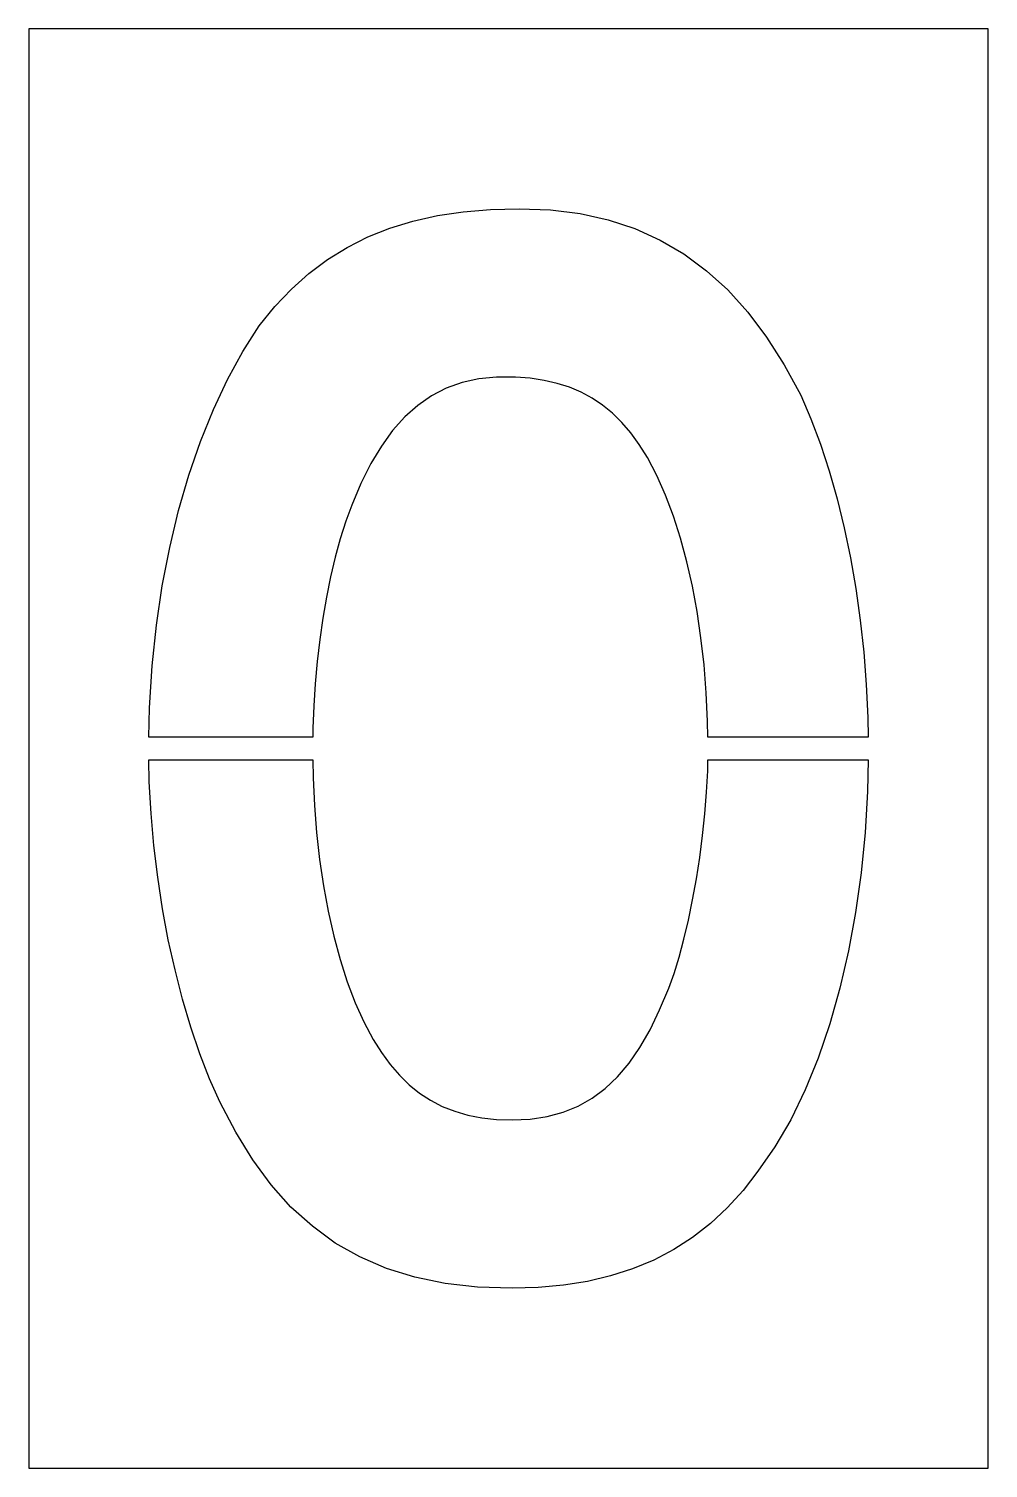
# Model space of a CAD drawing. Extents: x 0 to 32, y 0 to 48.
import ezdxf

# ---------------------------------------------------------------- set-up
doc = ezdxf.new("R2010")
doc.units = 0
doc.layers.add('CUT', color=7, linetype='Continuous')
doc.layers.add('OUTSIDE', color=1, linetype='Continuous')

msp = doc.modelspace()

# ---------------------------------------------------------------- linework, layer by layer
at = {"layer": 'CUT'}
for points in [[(22.596, 25.8574), (22.5215, 26.7861), (22.4199, 27.6904), (22.2912, 28.567), (22.1355, 29.4157), (21.9493, 30.2296), (21.7393, 31.0087), (21.5023, 31.7496), (21.2382, 32.4452), (20.9504, 33.0991), (20.6355, 33.7009), (20.3612, 34.1391), (20.0768, 34.5287), (19.7822, 34.8765), (19.4673, 35.1861), (19.1389, 35.4539), (18.7935, 35.687), (18.4278, 35.8817), (18.0384, 36.0452), (17.6287, 36.1739), (17.1919, 36.2748), (16.728, 36.3443), (16.2371, 36.3861), (15.6039, 36.3861), (15.0079, 36.327), (14.4493, 36.2017), (13.9244, 36.0139), (13.4335, 35.76), (12.973, 35.44), (12.5395, 35.0574), (12.1366, 34.6052), (11.7608, 34.087), (11.4086, 33.4991), (11.0802, 32.8417), (10.7721, 32.1148), (10.5723, 31.5757), (10.3894, 30.9948), (10.2201, 30.3757), (10.0644, 29.7252), (9.9289, 29.047), (9.807, 28.3478), (9.7055, 27.6313), (9.6208, 26.9009), (9.5531, 26.16), (9.5057, 25.4191), (9.4752, 24.6748), (9.4711, 24.376), (4.0094, 24.376), (4.0305, 25.36), (4.1186, 26.7513), (4.2608, 28.1078), (4.4538, 29.4261), (4.7009, 30.7026), (4.9955, 31.9339), (5.3375, 33.113), (5.7269, 34.2365), (6.1569, 35.3009), (6.6276, 36.3026), (7.1389, 37.2348), (7.684, 38.0974), (8.2055, 38.7374), (8.7574, 39.3183), (9.3398, 39.84), (9.9594, 40.3026), (10.6163, 40.7061), (11.307, 41.0574), (12.0418, 41.3496), (12.8138, 41.5861), (13.6332, 41.7704), (14.4933, 41.8991), (15.4007, 41.9757), (16.359, 42), (17.3985, 41.9617), (18.3906, 41.8365), (19.3285, 41.6313), (20.2156, 41.3357), (21.0587, 40.9565), (21.8511, 40.4904), (22.6028, 39.9339), (23.3104, 39.2904), (23.9775, 38.553), (24.6039, 37.7217), (25.1897, 36.7965), (25.745, 35.7774), (26.087, 34.9878), (26.4052, 34.1461), (26.6964, 33.2591), (26.9605, 32.327), (27.1976, 31.36), (27.4075, 30.3617), (27.5836, 29.3322), (27.7326, 28.2817), (27.8477, 27.2139), (27.9323, 26.1287), (27.9831, 25.0365), (27.9933, 24.376), (22.6474, 24.376), (22.64, 24.9078)], [(27.3364, 17.2522), (27.0486, 16.007), (26.7134, 14.8139), (26.3274, 13.6765), (25.894, 12.6122), (25.4165, 11.6209), (24.8883, 10.7165), (24.3161, 9.9026), (23.8251, 9.2626), (23.2969, 8.6817), (22.7348, 8.16), (22.1389, 7.6974), (21.5091, 7.2939), (20.842, 6.9426), (20.1411, 6.6504), (19.4064, 6.4139), (18.6377, 6.2296), (17.8319, 6.1009), (16.9921, 6.0243), (16.1186, 6), (14.9673, 6.0383), (13.8872, 6.1635), (12.8782, 6.3687), (11.9301, 6.6643), (11.0463, 7.0435), (10.2235, 7.5096), (9.4583, 8.0661), (8.7438, 8.7096), (8.0836, 9.447), (7.4707, 10.2783), (6.9019, 11.2035), (6.377, 12.2226), (6.0316, 12.9878), (5.7066, 13.8191), (5.4052, 14.7061), (5.1276, 15.6383), (4.877, 16.6157), (4.6535, 17.6243), (4.4639, 18.6574), (4.3014, 19.7078), (4.1727, 20.7687), (4.0779, 21.833), (4.0204, 22.8939), (4.0061, 23.624), (9.4709, 23.624), (9.482, 23.0226), (9.526, 22.1043), (9.5971, 21.1965), (9.6987, 20.2991), (9.8307, 19.4226), (9.9865, 18.5704), (10.1693, 17.7461), (10.3827, 16.96), (10.6197, 16.2157), (10.8838, 15.52), (11.1716, 14.88), (11.4865, 14.2991), (11.7608, 13.8609), (12.052, 13.4643), (12.3601, 13.1061), (12.6885, 12.7861), (13.0339, 12.5078), (13.403, 12.2678), (13.7924, 12.0661), (14.2055, 11.9026), (14.6456, 11.7739), (15.1095, 11.6835), (15.6005, 11.6313), (16.1186, 11.6139), (16.7247, 11.6417), (17.2901, 11.7252), (17.8217, 11.8713), (18.3195, 12.073), (18.7867, 12.3374), (19.2235, 12.6643), (19.6332, 13.0539), (20.0192, 13.5096), (20.3815, 14.0313), (20.7201, 14.6226), (21.0418, 15.28), (21.3465, 16.007), (21.5226, 16.4939), (21.6919, 17.0435), (21.8511, 17.6417), (22.0034, 18.2783), (22.1423, 18.953), (22.2675, 19.6522), (22.3793, 20.3687), (22.4741, 21.0957), (22.552, 21.8226), (22.6061, 22.5461), (22.6434, 23.2522), (22.6489, 23.624), (27.9939, 23.624), (27.973, 22.567), (27.8917, 21.2035), (27.7596, 19.8574), (27.5734, 18.5357)]]:
    msp.add_lwpolyline(points, close=True, dxfattribs=at)
at = {"layer": 'OUTSIDE'}
msp.add_lwpolyline([(0, 0), (32, 0), (32, 48), (0, 48)], close=True, dxfattribs=at)

doc.saveas('drawing.dxf')
